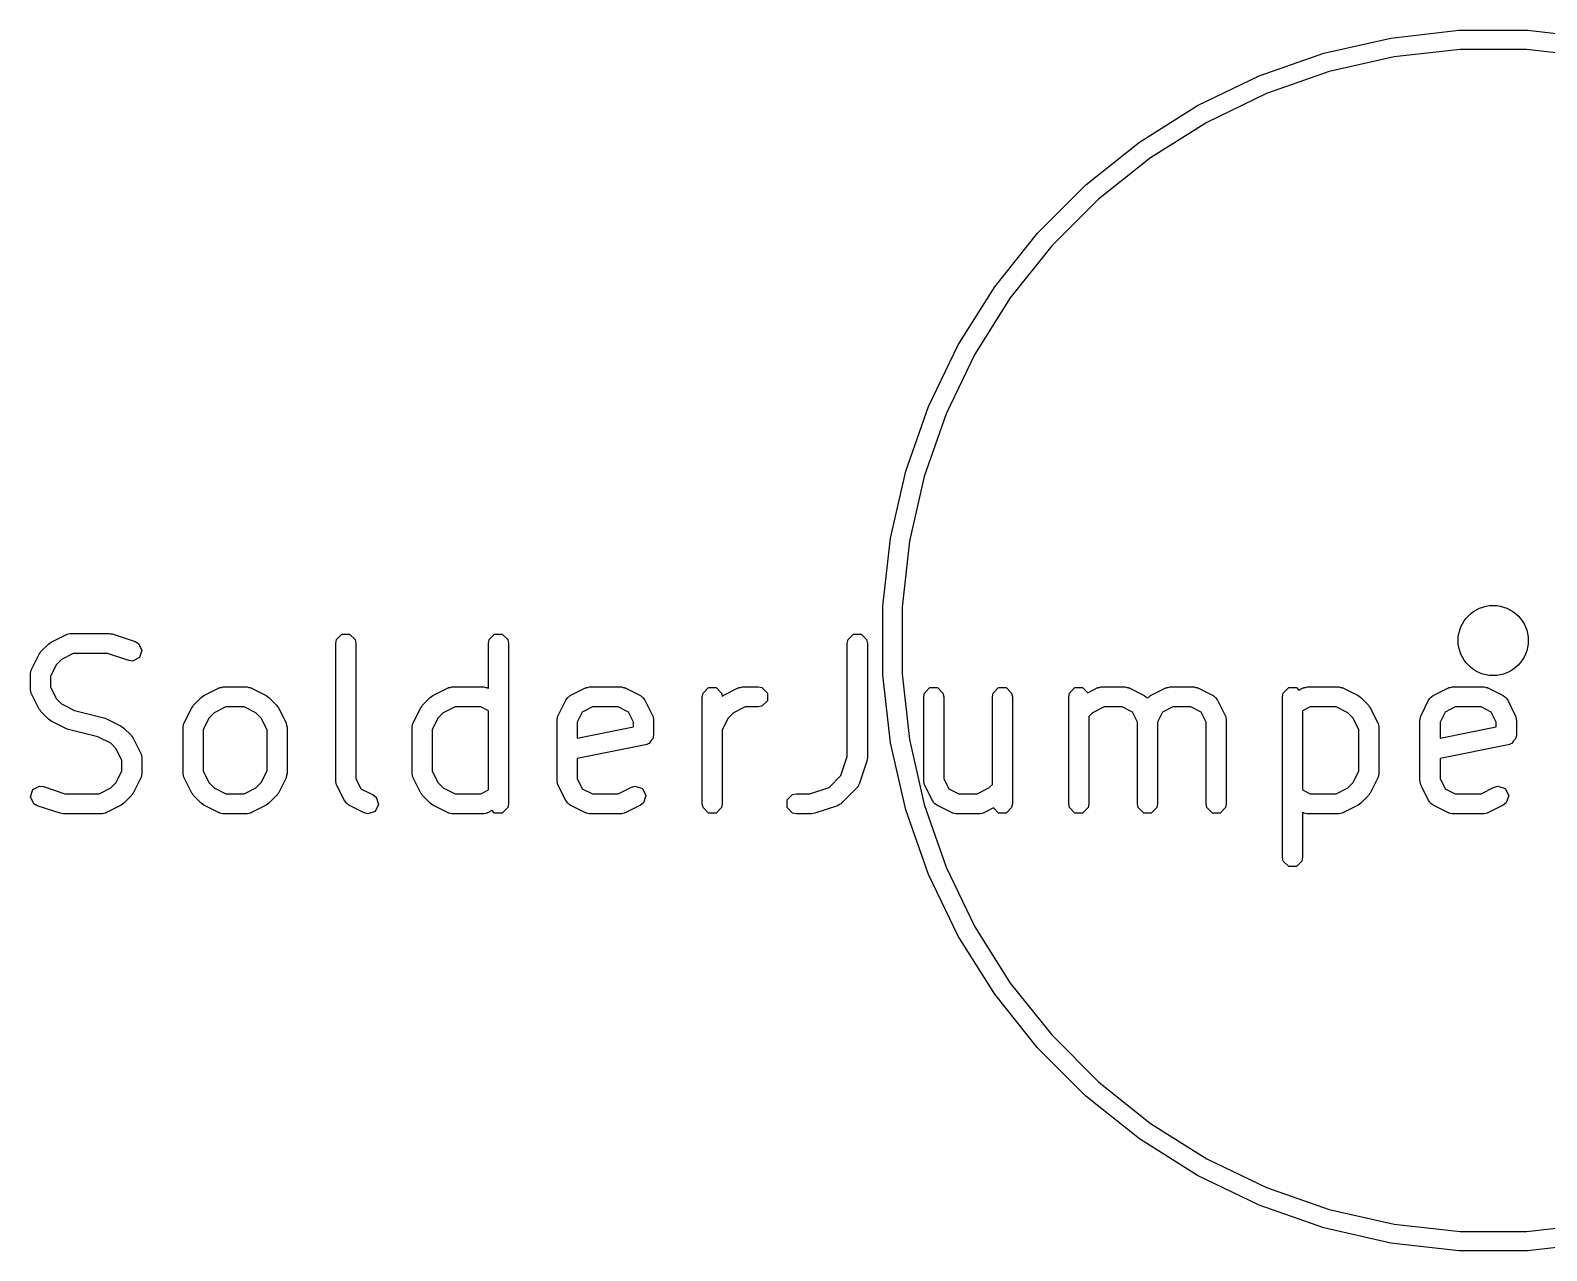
# Model space of a CAD drawing. Header units: inches. Extents: x -1.73 to 1.98, y -0.03 to 4.65.
# Drawn here: x 1.3475 to 1.6453, y 3.3506 to 3.5904 of the extents above; entities that cross this region are included whole.
import ezdxf

# ---------------------------------------------------------------- set-up
doc = ezdxf.new("R2010")
doc.units = ezdxf.units.IN
doc.header["$MEASUREMENT"] = 0
doc.layers.add('BLACK', color=250, linetype='CONTINUOUS')

msp = doc.modelspace()

# ---------------------------------------------------------------- linework, layer by layer
at = {"layer": 'BLACK', "linetype": 'CONTINUOUS'}
for p, q in [((1.61473, 3.58884), (1.62811, 3.59035)), ((1.62811, 3.59035), (1.64157, 3.59035)), ((1.64157, 3.59035), (1.65495, 3.58884)), ((1.6016, 3.58585), (1.61473, 3.58884)), ((1.62832, 3.5866), (1.61536, 3.58514)), ((1.64136, 3.5866), (1.62832, 3.5866)), ((1.65433, 3.58514), (1.64136, 3.5866)), ((1.58889, 3.5814), (1.6016, 3.58585)), ((1.61536, 3.58514), (1.60264, 3.58224)), ((1.57676, 3.57556), (1.58889, 3.5814)), ((1.60264, 3.58224), (1.59033, 3.57793)), ((1.59033, 3.57793), (1.57858, 3.57227)), ((1.56536, 3.5684), (1.57676, 3.57556)), ((1.57858, 3.57227), (1.56753, 3.56533)), ((1.55484, 3.56), (1.56536, 3.5684)), ((1.56753, 3.56533), (1.55734, 3.5572)), ((1.54531, 3.55048), (1.55484, 3.56)), ((1.55734, 3.5572), (1.54811, 3.54798)), ((1.53692, 3.53995), (1.54531, 3.55048)), ((1.54811, 3.54798), (1.53998, 3.53778)), ((1.52976, 3.52855), (1.53692, 3.53995)), ((1.53998, 3.53778), (1.53304, 3.52674)), ((1.52391, 3.51642), (1.52976, 3.52855)), ((1.53304, 3.52674), (1.52738, 3.51498)), ((1.51947, 3.50371), (1.52391, 3.51642)), ((1.52738, 3.51498), (1.52307, 3.50267)), ((1.51647, 3.49058), (1.51947, 3.50371)), ((1.52307, 3.50267), (1.52017, 3.48996)), ((1.51496, 3.4772), (1.51647, 3.49058)), ((1.52017, 3.48996), (1.51871, 3.47699)), ((1.51496, 3.47699), (1.51496, 3.4772)), ((1.51496, 3.46374), (1.51496, 3.47699)), ((1.51871, 3.47699), (1.51871, 3.46395)), ((1.35133, 3.46995), (1.35158, 3.47015)), ((1.35158, 3.47015), (1.35458, 3.47165)), ((1.35458, 3.47165), (1.35467, 3.47167)), ((1.35467, 3.47167), (1.3547, 3.4717)), ((1.3547, 3.4717), (1.35501, 3.47177)), ((1.35501, 3.47177), (1.35532, 3.47185)), ((1.35532, 3.47185), (1.35536, 3.47184)), ((1.35536, 3.47184), (1.35546, 3.47185)), ((1.35546, 3.47185), (1.36295, 3.47185)), ((1.36295, 3.47185), (1.36326, 3.47179)), ((1.36326, 3.47179), (1.36358, 3.47175)), ((1.36358, 3.47175), (1.36808, 3.47025)), ((1.36808, 3.47025), (1.36874, 3.46987)), ((1.40748, 3.46989), (1.40763, 3.47064)), ((1.40763, 3.47064), (1.4087, 3.4717)), ((1.4087, 3.4717), (1.4102, 3.4717)), ((1.4102, 3.4717), (1.41127, 3.47064)), ((1.41127, 3.47064), (1.41142, 3.46989)), ((1.43748, 3.46989), (1.43763, 3.47064)), ((1.43763, 3.47064), (1.43869, 3.4717)), ((1.43869, 3.4717), (1.4402, 3.4717)), ((1.4402, 3.4717), (1.44126, 3.47064)), ((1.44126, 3.47064), (1.44141, 3.46989)), ((1.50797, 3.46989), (1.50812, 3.47064)), ((1.50812, 3.47064), (1.50918, 3.4717)), ((1.50918, 3.4717), (1.51069, 3.4717)), ((1.51069, 3.4717), (1.51175, 3.47064)), ((1.51175, 3.47064), (1.5119, 3.46989)), ((1.3477, 3.46477), (1.3492, 3.46777)), ((1.3492, 3.46777), (1.34939, 3.46802)), ((1.34939, 3.46802), (1.34956, 3.46828)), ((1.34956, 3.46828), (1.35106, 3.46978)), ((1.35106, 3.46978), (1.35133, 3.46995)), ((1.35592, 3.46792), (1.35362, 3.46677)), ((1.36264, 3.46792), (1.35592, 3.46792)), ((1.36683, 3.46652), (1.36264, 3.46792)), ((1.36894, 3.4671), (1.36759, 3.46642)), ((1.36874, 3.46987), (1.36942, 3.46853)), ((1.36942, 3.46853), (1.36894, 3.4671)), ((1.40748, 3.44289), (1.40748, 3.46989)), ((1.41142, 3.46989), (1.41142, 3.44335)), ((1.43748, 3.46107), (1.43748, 3.46989)), ((1.44141, 3.46989), (1.44141, 3.43839)), ((1.50797, 3.44771), (1.50797, 3.46989)), ((1.5119, 3.46989), (1.5119, 3.44739)), ((1.34749, 3.46403), (1.34758, 3.46433)), ((1.34758, 3.46433), (1.34764, 3.46464)), ((1.34764, 3.46464), (1.34767, 3.46467)), ((1.34767, 3.46467), (1.3477, 3.46477)), ((1.35257, 3.46572), (1.35142, 3.46342)), ((1.35362, 3.46677), (1.35257, 3.46572)), ((1.36759, 3.46642), (1.36683, 3.46652)), ((1.34751, 3.46398), (1.34749, 3.46403)), ((1.34749, 3.46389), (1.34751, 3.46398)), ((1.34749, 3.46089), (1.34749, 3.46389)), ((1.35142, 3.46342), (1.35142, 3.46135)), ((1.35142, 3.46135), (1.35257, 3.45905)), ((1.38157, 3.45965), (1.38457, 3.46115)), ((1.38457, 3.46115), (1.38467, 3.46117)), ((1.38467, 3.46117), (1.3847, 3.46121)), ((1.3847, 3.46121), (1.38501, 3.46127)), ((1.38501, 3.46127), (1.38531, 3.46135)), ((1.38531, 3.46135), (1.38535, 3.46134)), ((1.38535, 3.46134), (1.38545, 3.46136)), ((1.38545, 3.46136), (1.38995, 3.46136)), ((1.38995, 3.46136), (1.39005, 3.46134)), ((1.39005, 3.46134), (1.39009, 3.46135)), ((1.39009, 3.46135), (1.39039, 3.46127)), ((1.39039, 3.46127), (1.3907, 3.46121)), ((1.3907, 3.46121), (1.39074, 3.46117)), ((1.39074, 3.46117), (1.39083, 3.46115)), ((1.39083, 3.46115), (1.39383, 3.45965)), ((1.42657, 3.45965), (1.42957, 3.46115)), ((1.42957, 3.46115), (1.42966, 3.46117)), ((1.42966, 3.46117), (1.42969, 3.46121)), ((1.42969, 3.46121), (1.43, 3.46127)), ((1.43, 3.46127), (1.43031, 3.46135)), ((1.43031, 3.46135), (1.43035, 3.46134)), ((1.43035, 3.46134), (1.43045, 3.46136)), ((1.43045, 3.46136), (1.43645, 3.46136)), ((1.43645, 3.46136), (1.43654, 3.46134)), ((1.43654, 3.46134), (1.43658, 3.46135)), ((1.43658, 3.46135), (1.43689, 3.46127)), ((1.43689, 3.46127), (1.4372, 3.46121)), ((1.4372, 3.46121), (1.43723, 3.46117)), ((1.43723, 3.46117), (1.43733, 3.46115)), ((1.43733, 3.46115), (1.43748, 3.46107)), ((1.45356, 3.45965), (1.45656, 3.46115)), ((1.45656, 3.46115), (1.45666, 3.46117)), ((1.45666, 3.46117), (1.45669, 3.46121)), ((1.45669, 3.46121), (1.457, 3.46127)), ((1.457, 3.46127), (1.4573, 3.46135)), ((1.4573, 3.46135), (1.45735, 3.46134)), ((1.45735, 3.46134), (1.45744, 3.46136)), ((1.45744, 3.46136), (1.46344, 3.46136)), ((1.46344, 3.46136), (1.46354, 3.46134)), ((1.46354, 3.46134), (1.46358, 3.46135)), ((1.46358, 3.46135), (1.46389, 3.46127)), ((1.46389, 3.46127), (1.4642, 3.46121)), ((1.4642, 3.46121), (1.46423, 3.46117)), ((1.46423, 3.46117), (1.46432, 3.46115)), ((1.46432, 3.46115), (1.46732, 3.45965)), ((1.47962, 3.46014), (1.48069, 3.46121)), ((1.48069, 3.46121), (1.48219, 3.46121)), ((1.48219, 3.46121), (1.48326, 3.46014)), ((1.48356, 3.45965), (1.48656, 3.46115)), ((1.48656, 3.46115), (1.48665, 3.46117)), ((1.48665, 3.46117), (1.48669, 3.46121)), ((1.48669, 3.46121), (1.487, 3.46127)), ((1.487, 3.46127), (1.4873, 3.46135)), ((1.4873, 3.46135), (1.48734, 3.46134)), ((1.48734, 3.46134), (1.48744, 3.46136)), ((1.48744, 3.46136), (1.49044, 3.46136)), ((1.49044, 3.46136), (1.49119, 3.46121)), ((1.49119, 3.46121), (1.49226, 3.46014)), ((1.51647, 3.45036), (1.51496, 3.46374)), ((1.51871, 3.46395), (1.52017, 3.45099)), ((1.52312, 3.46014), (1.52418, 3.46121)), ((1.52418, 3.46121), (1.52569, 3.46121)), ((1.52569, 3.46121), (1.52675, 3.46014)), ((1.53661, 3.46014), (1.53768, 3.46121)), ((1.53768, 3.46121), (1.53919, 3.46121)), ((1.53919, 3.46121), (1.54025, 3.46014)), ((1.55161, 3.46014), (1.55268, 3.46121)), ((1.55268, 3.46121), (1.55418, 3.46121)), ((1.55418, 3.46121), (1.55518, 3.46021)), ((1.55518, 3.46021), (1.55705, 3.46115)), ((1.55705, 3.46115), (1.55714, 3.46117)), ((1.55714, 3.46117), (1.55718, 3.46121)), ((1.55718, 3.46121), (1.55749, 3.46127)), ((1.55749, 3.46127), (1.55779, 3.46135)), ((1.55779, 3.46135), (1.55783, 3.46134)), ((1.55783, 3.46134), (1.55793, 3.46136)), ((1.55793, 3.46136), (1.56243, 3.46136)), ((1.56243, 3.46136), (1.56253, 3.46134)), ((1.56253, 3.46134), (1.56257, 3.46135)), ((1.56257, 3.46135), (1.56287, 3.46127)), ((1.56287, 3.46127), (1.56318, 3.46121)), ((1.56318, 3.46121), (1.56321, 3.46117)), ((1.56321, 3.46117), (1.56331, 3.46115)), ((1.56331, 3.46115), (1.56631, 3.45965)), ((1.56755, 3.45965), (1.57055, 3.46115)), ((1.57055, 3.46115), (1.57064, 3.46117)), ((1.57064, 3.46117), (1.57068, 3.46121)), ((1.57068, 3.46121), (1.57098, 3.46127)), ((1.57098, 3.46127), (1.57129, 3.46135)), ((1.57129, 3.46135), (1.57133, 3.46134)), ((1.57133, 3.46134), (1.57143, 3.46136)), ((1.57143, 3.46136), (1.57593, 3.46136)), ((1.57593, 3.46136), (1.57602, 3.46134)), ((1.57602, 3.46134), (1.57607, 3.46135)), ((1.57607, 3.46135), (1.57637, 3.46127)), ((1.57637, 3.46127), (1.57668, 3.46121)), ((1.57668, 3.46121), (1.57671, 3.46117)), ((1.57671, 3.46117), (1.57681, 3.46115)), ((1.57681, 3.46115), (1.57981, 3.45965)), ((1.59361, 3.46014), (1.59467, 3.46121)), ((1.59467, 3.46121), (1.59618, 3.46121)), ((1.59618, 3.46121), (1.59667, 3.46071)), ((1.59667, 3.46071), (1.59754, 3.46115)), ((1.59754, 3.46115), (1.59764, 3.46117)), ((1.59764, 3.46117), (1.59767, 3.46121)), ((1.59767, 3.46121), (1.59798, 3.46127)), ((1.59798, 3.46127), (1.59829, 3.46135)), ((1.59829, 3.46135), (1.59833, 3.46134)), ((1.59833, 3.46134), (1.59843, 3.46136)), ((1.59843, 3.46136), (1.60442, 3.46136)), ((1.60442, 3.46136), (1.60452, 3.46134)), ((1.60452, 3.46134), (1.60456, 3.46135)), ((1.60456, 3.46135), (1.60487, 3.46127)), ((1.60487, 3.46127), (1.60518, 3.46121)), ((1.60518, 3.46121), (1.60521, 3.46117)), ((1.60521, 3.46117), (1.6053, 3.46115)), ((1.6053, 3.46115), (1.6083, 3.45965)), ((1.62304, 3.45965), (1.62604, 3.46115)), ((1.62604, 3.46115), (1.62614, 3.46117)), ((1.62614, 3.46117), (1.62617, 3.46121)), ((1.62617, 3.46121), (1.62648, 3.46127)), ((1.62648, 3.46127), (1.62678, 3.46135)), ((1.62678, 3.46135), (1.62682, 3.46134)), ((1.62682, 3.46134), (1.62692, 3.46136)), ((1.62692, 3.46136), (1.63292, 3.46136)), ((1.63292, 3.46136), (1.63302, 3.46134)), ((1.63302, 3.46134), (1.63306, 3.46135)), ((1.63306, 3.46135), (1.63336, 3.46127)), ((1.63336, 3.46127), (1.63367, 3.46121)), ((1.63367, 3.46121), (1.63371, 3.46117)), ((1.63371, 3.46117), (1.6338, 3.46115)), ((1.6338, 3.46115), (1.6368, 3.45965)), ((1.34751, 3.46079), (1.34749, 3.46089)), ((1.34749, 3.46075), (1.34751, 3.46079)), ((1.34758, 3.46044), (1.34749, 3.46075)), ((1.34764, 3.46013), (1.34758, 3.46044)), ((1.34767, 3.4601), (1.34764, 3.46013)), ((1.3477, 3.46001), (1.34767, 3.4601)), ((1.3492, 3.45701), (1.3477, 3.46001)), ((1.35257, 3.45905), (1.35362, 3.45801)), ((1.37956, 3.45778), (1.38106, 3.45928)), ((1.38106, 3.45928), (1.38132, 3.45945)), ((1.38132, 3.45945), (1.38157, 3.45965)), ((1.39383, 3.45965), (1.39408, 3.45945)), ((1.39408, 3.45945), (1.39434, 3.45928)), ((1.39434, 3.45928), (1.39584, 3.45778)), ((1.42455, 3.45778), (1.42605, 3.45928)), ((1.42605, 3.45928), (1.42632, 3.45945)), ((1.42632, 3.45945), (1.42657, 3.45965)), ((1.45118, 3.45577), (1.45268, 3.45877)), ((1.45268, 3.45877), (1.45292, 3.45908)), ((1.45292, 3.45908), (1.45296, 3.45918)), ((1.45296, 3.45918), (1.45307, 3.45926)), ((1.45307, 3.45926), (1.45315, 3.45937)), ((1.45315, 3.45937), (1.45325, 3.45941)), ((1.45325, 3.45941), (1.45356, 3.45965)), ((1.46732, 3.45965), (1.46763, 3.45941)), ((1.46763, 3.45941), (1.46773, 3.45937)), ((1.46773, 3.45937), (1.46782, 3.45926)), ((1.46782, 3.45926), (1.46793, 3.45918)), ((1.46793, 3.45918), (1.46796, 3.45908)), ((1.46796, 3.45908), (1.4682, 3.45877)), ((1.4682, 3.45877), (1.4697, 3.45577)), ((1.47947, 3.45939), (1.47962, 3.46014)), ((1.47947, 3.43839), (1.47947, 3.45939)), ((1.48326, 3.46014), (1.48338, 3.45951)), ((1.48338, 3.45951), (1.48356, 3.45965)), ((1.49226, 3.45863), (1.49119, 3.45757)), ((1.49226, 3.46014), (1.49226, 3.45863)), ((1.52297, 3.45939), (1.52312, 3.46014)), ((1.52297, 3.44289), (1.52297, 3.45939)), ((1.52675, 3.46014), (1.5269, 3.45939)), ((1.5269, 3.45939), (1.5269, 3.44335)), ((1.53646, 3.45939), (1.53661, 3.46014)), ((1.53646, 3.4422), (1.53646, 3.45939)), ((1.54025, 3.46014), (1.5404, 3.45939)), ((1.5404, 3.45939), (1.5404, 3.43839)), ((1.55146, 3.45939), (1.55161, 3.46014)), ((1.55146, 3.43839), (1.55146, 3.45939)), ((1.56631, 3.45965), (1.56662, 3.45941)), ((1.56662, 3.45941), (1.56672, 3.45937)), ((1.56672, 3.45937), (1.56681, 3.45926)), ((1.56681, 3.45926), (1.56692, 3.45918)), ((1.56692, 3.45918), (1.56693, 3.45914)), ((1.56693, 3.45914), (1.56694, 3.45918)), ((1.56694, 3.45918), (1.56705, 3.45926)), ((1.56705, 3.45926), (1.56714, 3.45937)), ((1.56714, 3.45937), (1.56724, 3.45941)), ((1.56724, 3.45941), (1.56755, 3.45965)), ((1.57981, 3.45965), (1.58012, 3.45941)), ((1.58012, 3.45941), (1.58022, 3.45937)), ((1.58022, 3.45937), (1.5803, 3.45926)), ((1.5803, 3.45926), (1.58041, 3.45918)), ((1.58041, 3.45918), (1.58045, 3.45908)), ((1.58045, 3.45908), (1.58069, 3.45877)), ((1.58069, 3.45877), (1.58219, 3.45577)), ((1.59346, 3.45939), (1.59361, 3.46014)), ((1.59346, 3.42789), (1.59346, 3.45939)), ((1.6083, 3.45965), (1.60855, 3.45945)), ((1.60855, 3.45945), (1.60882, 3.45928)), ((1.60882, 3.45928), (1.61032, 3.45778)), ((1.62066, 3.45577), (1.62216, 3.45877)), ((1.62216, 3.45877), (1.6224, 3.45908)), ((1.6224, 3.45908), (1.62243, 3.45918)), ((1.62243, 3.45918), (1.62255, 3.45926)), ((1.62255, 3.45926), (1.62263, 3.45937)), ((1.62263, 3.45937), (1.62273, 3.45941)), ((1.62273, 3.45941), (1.62304, 3.45965)), ((1.6368, 3.45965), (1.63711, 3.45941)), ((1.63711, 3.45941), (1.63721, 3.45937)), ((1.63721, 3.45937), (1.6373, 3.45926)), ((1.6373, 3.45926), (1.63741, 3.45918)), ((1.63741, 3.45918), (1.63744, 3.45908)), ((1.63744, 3.45908), (1.63768, 3.45877)), ((1.63768, 3.45877), (1.63918, 3.45577)), ((1.34939, 3.45676), (1.3492, 3.45701)), ((1.34956, 3.4565), (1.34939, 3.45676)), ((1.35106, 3.455), (1.34956, 3.4565)), ((1.35362, 3.45801), (1.35614, 3.45675)), ((1.35614, 3.45675), (1.36193, 3.4553)), ((1.36193, 3.4553), (1.36213, 3.45521)), ((1.36213, 3.45521), (1.36234, 3.45515)), ((1.36234, 3.45515), (1.36533, 3.45365)), ((1.37769, 3.45427), (1.37919, 3.45727)), ((1.37919, 3.45727), (1.37939, 3.45752)), ((1.37939, 3.45752), (1.37956, 3.45778)), ((1.38257, 3.45522), (1.38142, 3.45292)), ((1.38362, 3.45627), (1.38257, 3.45522)), ((1.38592, 3.45742), (1.38362, 3.45627)), ((1.38949, 3.45742), (1.38592, 3.45742)), ((1.39178, 3.45627), (1.38949, 3.45742)), ((1.39283, 3.45522), (1.39178, 3.45627)), ((1.39398, 3.45292), (1.39283, 3.45522)), ((1.39584, 3.45778), (1.39602, 3.45752)), ((1.39602, 3.45752), (1.39621, 3.45727)), ((1.39621, 3.45727), (1.39771, 3.45427)), ((1.42269, 3.45427), (1.42419, 3.45727)), ((1.42419, 3.45727), (1.42438, 3.45752)), ((1.42438, 3.45752), (1.42455, 3.45778)), ((1.42756, 3.45522), (1.42642, 3.45292)), ((1.42861, 3.45627), (1.42756, 3.45522)), ((1.43091, 3.45742), (1.42861, 3.45627)), ((1.43598, 3.45742), (1.43091, 3.45742)), ((1.43748, 3.45667), (1.43598, 3.45742)), ((1.43748, 3.44111), (1.43748, 3.45667)), ((1.45098, 3.45503), (1.45106, 3.45533)), ((1.45106, 3.45533), (1.45112, 3.45564)), ((1.45112, 3.45564), (1.45116, 3.45567)), ((1.45116, 3.45567), (1.45118, 3.45577)), ((1.45591, 3.45642), (1.45491, 3.45442)), ((1.45791, 3.45742), (1.45591, 3.45642)), ((1.46298, 3.45742), (1.45791, 3.45742)), ((1.46497, 3.45642), (1.46298, 3.45742)), ((1.46597, 3.45442), (1.46497, 3.45642)), ((1.4697, 3.45577), (1.46973, 3.45567)), ((1.46973, 3.45567), (1.46976, 3.45564)), ((1.46976, 3.45564), (1.46982, 3.45533)), ((1.46982, 3.45533), (1.46991, 3.45503)), ((1.48456, 3.45522), (1.48341, 3.45292)), ((1.48561, 3.45627), (1.48456, 3.45522)), ((1.4879, 3.45742), (1.48561, 3.45627)), ((1.49044, 3.45742), (1.4879, 3.45742)), ((1.49119, 3.45757), (1.49044, 3.45742)), ((1.5561, 3.45627), (1.5554, 3.45557)), ((1.5554, 3.45557), (1.5554, 3.43839)), ((1.55839, 3.45742), (1.5561, 3.45627)), ((1.56197, 3.45742), (1.55839, 3.45742)), ((1.56396, 3.45642), (1.56197, 3.45742)), ((1.56496, 3.45442), (1.56396, 3.45642)), ((1.5699, 3.45642), (1.5689, 3.45442)), ((1.57189, 3.45742), (1.5699, 3.45642)), ((1.57546, 3.45742), (1.57189, 3.45742)), ((1.57746, 3.45642), (1.57546, 3.45742)), ((1.57846, 3.45442), (1.57746, 3.45642)), ((1.58219, 3.45577), (1.58221, 3.45567)), ((1.58221, 3.45567), (1.58225, 3.45564)), ((1.58225, 3.45564), (1.58231, 3.45533)), ((1.58231, 3.45533), (1.58239, 3.45503)), ((1.59889, 3.45742), (1.59739, 3.45667)), ((1.59739, 3.45667), (1.59739, 3.44111)), ((1.60396, 3.45742), (1.59889, 3.45742)), ((1.60626, 3.45627), (1.60396, 3.45742)), ((1.60731, 3.45522), (1.60626, 3.45627)), ((1.60846, 3.45292), (1.60731, 3.45522)), ((1.61032, 3.45778), (1.61049, 3.45752)), ((1.61049, 3.45752), (1.61068, 3.45727)), ((1.61068, 3.45727), (1.61218, 3.45427)), ((1.62046, 3.45503), (1.62054, 3.45533)), ((1.62054, 3.45533), (1.6206, 3.45564)), ((1.6206, 3.45564), (1.62064, 3.45567)), ((1.62064, 3.45567), (1.62066, 3.45577)), ((1.62539, 3.45642), (1.62439, 3.45442)), ((1.62739, 3.45742), (1.62539, 3.45642)), ((1.63246, 3.45742), (1.62739, 3.45742)), ((1.63445, 3.45642), (1.63246, 3.45742)), ((1.63545, 3.45442), (1.63445, 3.45642)), ((1.63918, 3.45577), (1.63921, 3.45567)), ((1.63921, 3.45567), (1.63924, 3.45564)), ((1.63924, 3.45564), (1.6393, 3.45533)), ((1.6393, 3.45533), (1.63938, 3.45503)), ((1.35133, 3.45482), (1.35106, 3.455)), ((1.35158, 3.45463), (1.35133, 3.45482)), ((1.35458, 3.45313), (1.35158, 3.45463)), ((1.35478, 3.45307), (1.35458, 3.45313)), ((1.35498, 3.45298), (1.35478, 3.45307)), ((1.36077, 3.45153), (1.35498, 3.45298)), ((1.36533, 3.45365), (1.36558, 3.45346)), ((1.36558, 3.45346), (1.36585, 3.45328)), ((1.36585, 3.45328), (1.36735, 3.45178)), ((1.37748, 3.45339), (1.3775, 3.45348)), ((1.37748, 3.44439), (1.37748, 3.45339)), ((1.37749, 3.45353), (1.37757, 3.45383)), ((1.3775, 3.45348), (1.37749, 3.45353)), ((1.37757, 3.45383), (1.37763, 3.45414)), ((1.37763, 3.45414), (1.37767, 3.45417)), ((1.37767, 3.45417), (1.37769, 3.45427)), ((1.38142, 3.45292), (1.38142, 3.44485)), ((1.39398, 3.44485), (1.39398, 3.45292)), ((1.39771, 3.45427), (1.39774, 3.45417)), ((1.39774, 3.45417), (1.39777, 3.45414)), ((1.39777, 3.45414), (1.39783, 3.45383)), ((1.39783, 3.45383), (1.39791, 3.45353)), ((1.39791, 3.45353), (1.3979, 3.45348)), ((1.3979, 3.45348), (1.39792, 3.45339)), ((1.39792, 3.45339), (1.39792, 3.44439)), ((1.42248, 3.45353), (1.42257, 3.45383)), ((1.4225, 3.45348), (1.42248, 3.45353)), ((1.42248, 3.45339), (1.4225, 3.45348)), ((1.42248, 3.44439), (1.42248, 3.45339)), ((1.42257, 3.45383), (1.42263, 3.45414)), ((1.42263, 3.45414), (1.42266, 3.45417)), ((1.42266, 3.45417), (1.42269, 3.45427)), ((1.42642, 3.45292), (1.42642, 3.44485)), ((1.45097, 3.45489), (1.45099, 3.45498)), ((1.45097, 3.44289), (1.45097, 3.45489)), ((1.45099, 3.45498), (1.45098, 3.45503)), ((1.45491, 3.45442), (1.45491, 3.45129)), ((1.45491, 3.45129), (1.46597, 3.4535)), ((1.46597, 3.4535), (1.46597, 3.45442)), ((1.46991, 3.45503), (1.46989, 3.45498)), ((1.46989, 3.45498), (1.46991, 3.45489)), ((1.46991, 3.45489), (1.46991, 3.45189)), ((1.48341, 3.45292), (1.48341, 3.43839)), ((1.56496, 3.43839), (1.56496, 3.45442)), ((1.5689, 3.45442), (1.5689, 3.43839)), ((1.57846, 3.43839), (1.57846, 3.45442)), ((1.58239, 3.45503), (1.58238, 3.45498)), ((1.58238, 3.45498), (1.5824, 3.45489)), ((1.5824, 3.45489), (1.5824, 3.43839)), ((1.60846, 3.44485), (1.60846, 3.45292)), ((1.61218, 3.45427), (1.61221, 3.45417)), ((1.61221, 3.45417), (1.61224, 3.45414)), ((1.61224, 3.45414), (1.6123, 3.45383)), ((1.6123, 3.45383), (1.61239, 3.45353)), ((1.61239, 3.45353), (1.61237, 3.45348)), ((1.61237, 3.45348), (1.61239, 3.45339)), ((1.61239, 3.45339), (1.61239, 3.44439)), ((1.62045, 3.45489), (1.62047, 3.45498)), ((1.62045, 3.44289), (1.62045, 3.45489)), ((1.62047, 3.45498), (1.62046, 3.45503)), ((1.62439, 3.45442), (1.62439, 3.45129)), ((1.62439, 3.45129), (1.63545, 3.4535)), ((1.63545, 3.4535), (1.63545, 3.45442)), ((1.63938, 3.45503), (1.63937, 3.45498)), ((1.63937, 3.45498), (1.63939, 3.45489)), ((1.63939, 3.45489), (1.63939, 3.45189)), ((1.36329, 3.45027), (1.36077, 3.45153)), ((1.36434, 3.44922), (1.36329, 3.45027)), ((1.36549, 3.44692), (1.36434, 3.44922)), ((1.36735, 3.45178), (1.36752, 3.45152)), ((1.36752, 3.45152), (1.36771, 3.45127)), ((1.36771, 3.45127), (1.36921, 3.44827)), ((1.46833, 3.44996), (1.45491, 3.44727)), ((1.4686, 3.45007), (1.46833, 3.44996)), ((1.46869, 3.45007), (1.4686, 3.45007)), ((1.46876, 3.45014), (1.46869, 3.45007)), ((1.46904, 3.45025), (1.46876, 3.45014)), ((1.46935, 3.45073), (1.46904, 3.45025)), ((1.46976, 3.45113), (1.46935, 3.45073)), ((1.46982, 3.45142), (1.46976, 3.45113)), ((1.46987, 3.45151), (1.46982, 3.45142)), ((1.46991, 3.45189), (1.46985, 3.4516)), ((1.46985, 3.4516), (1.46987, 3.45151)), ((1.51947, 3.43723), (1.51647, 3.45036)), ((1.52017, 3.45099), (1.52307, 3.43827)), ((1.63781, 3.44996), (1.62439, 3.44727)), ((1.63808, 3.45007), (1.63781, 3.44996)), ((1.63817, 3.45007), (1.63808, 3.45007)), ((1.63824, 3.45014), (1.63817, 3.45007)), ((1.63852, 3.45025), (1.63824, 3.45014)), ((1.63883, 3.45073), (1.63852, 3.45025)), ((1.63924, 3.45113), (1.63883, 3.45073)), ((1.6393, 3.45142), (1.63924, 3.45113)), ((1.63935, 3.45151), (1.6393, 3.45142)), ((1.63939, 3.45189), (1.63933, 3.4516)), ((1.63933, 3.4516), (1.63935, 3.45151)), ((1.36549, 3.44485), (1.36549, 3.44692)), ((1.36921, 3.44827), (1.36924, 3.44817)), ((1.36924, 3.44817), (1.36927, 3.44814)), ((1.36927, 3.44814), (1.36933, 3.44783)), ((1.36933, 3.44783), (1.36942, 3.44753)), ((1.36942, 3.44753), (1.3694, 3.44749)), ((1.3694, 3.44749), (1.36942, 3.44739)), ((1.36942, 3.44739), (1.36942, 3.44439)), ((1.45491, 3.44727), (1.45491, 3.44335)), ((1.50672, 3.44395), (1.50797, 3.44771)), ((1.5118, 3.44677), (1.5103, 3.44227)), ((1.51184, 3.44708), (1.5118, 3.44677)), ((1.5119, 3.44739), (1.51184, 3.44708)), ((1.62439, 3.44727), (1.62439, 3.44335)), ((1.36434, 3.44256), (1.36549, 3.44485)), ((1.36921, 3.44351), (1.36771, 3.44051)), ((1.36924, 3.4436), (1.36921, 3.44351)), ((1.36927, 3.44364), (1.36924, 3.4436)), ((1.36933, 3.44395), (1.36927, 3.44364)), ((1.36942, 3.44425), (1.36933, 3.44395)), ((1.36942, 3.44439), (1.3694, 3.44429)), ((1.3694, 3.44429), (1.36942, 3.44425)), ((1.3775, 3.44429), (1.37748, 3.44439)), ((1.37749, 3.44425), (1.3775, 3.44429)), ((1.37757, 3.44395), (1.37749, 3.44425)), ((1.37763, 3.44364), (1.37757, 3.44395)), ((1.37767, 3.4436), (1.37763, 3.44364)), ((1.37769, 3.44351), (1.37767, 3.4436)), ((1.37919, 3.44051), (1.37769, 3.44351)), ((1.38142, 3.44485), (1.38257, 3.44256)), ((1.39283, 3.44256), (1.39398, 3.44485)), ((1.39771, 3.44351), (1.39621, 3.44051)), ((1.39774, 3.4436), (1.39771, 3.44351)), ((1.39777, 3.44364), (1.39774, 3.4436)), ((1.39783, 3.44395), (1.39777, 3.44364)), ((1.39791, 3.44425), (1.39783, 3.44395)), ((1.39792, 3.44439), (1.3979, 3.44429)), ((1.3979, 3.44429), (1.39791, 3.44425)), ((1.41142, 3.44335), (1.41242, 3.44136)), ((1.4225, 3.44429), (1.42248, 3.44439)), ((1.42248, 3.44425), (1.4225, 3.44429)), ((1.42257, 3.44395), (1.42248, 3.44425)), ((1.42263, 3.44364), (1.42257, 3.44395)), ((1.42266, 3.4436), (1.42263, 3.44364)), ((1.42269, 3.44351), (1.42266, 3.4436)), ((1.42419, 3.44051), (1.42269, 3.44351)), ((1.42642, 3.44485), (1.42756, 3.44256)), ((1.45491, 3.44335), (1.45591, 3.44136)), ((1.50437, 3.44161), (1.50672, 3.44395)), ((1.5269, 3.44335), (1.5279, 3.44136)), ((1.60731, 3.44256), (1.60846, 3.44485)), ((1.61218, 3.44351), (1.61068, 3.44051)), ((1.61221, 3.4436), (1.61218, 3.44351)), ((1.61224, 3.44364), (1.61221, 3.4436)), ((1.6123, 3.44395), (1.61224, 3.44364)), ((1.61239, 3.44425), (1.6123, 3.44395)), ((1.61239, 3.44439), (1.61237, 3.44429)), ((1.61237, 3.44429), (1.61239, 3.44425)), ((1.62439, 3.44335), (1.62539, 3.44136)), ((1.34749, 3.43975), (1.34797, 3.44118)), ((1.34797, 3.44118), (1.34932, 3.44185)), ((1.34932, 3.44185), (1.35008, 3.44176)), ((1.35008, 3.44176), (1.35428, 3.44036)), ((1.35428, 3.44036), (1.36099, 3.44036)), ((1.36099, 3.44036), (1.36329, 3.44151)), ((1.36329, 3.44151), (1.36434, 3.44256)), ((1.36752, 3.44026), (1.36735, 3.44)), ((1.36771, 3.44051), (1.36752, 3.44026)), ((1.37938, 3.44026), (1.37919, 3.44051)), ((1.37956, 3.44), (1.37938, 3.44026)), ((1.38257, 3.44256), (1.38362, 3.44151)), ((1.38362, 3.44151), (1.38592, 3.44036)), ((1.38592, 3.44036), (1.38949, 3.44036)), ((1.38949, 3.44036), (1.39178, 3.44151)), ((1.39178, 3.44151), (1.39283, 3.44256)), ((1.39602, 3.44026), (1.39584, 3.44)), ((1.39621, 3.44051), (1.39602, 3.44026)), ((1.4075, 3.44279), (1.40748, 3.44289)), ((1.40749, 3.44275), (1.4075, 3.44279)), ((1.40757, 3.44245), (1.40749, 3.44275)), ((1.40763, 3.44214), (1.40757, 3.44245)), ((1.40766, 3.4421), (1.40763, 3.44214)), ((1.40769, 3.44201), (1.40766, 3.4421)), ((1.40919, 3.43901), (1.40769, 3.44201)), ((1.41242, 3.44136), (1.41483, 3.44015)), ((1.42438, 3.44026), (1.42419, 3.44051)), ((1.42455, 3.44), (1.42438, 3.44026)), ((1.42756, 3.44256), (1.42861, 3.44151)), ((1.42861, 3.44151), (1.43091, 3.44036)), ((1.43091, 3.44036), (1.43598, 3.44036)), ((1.43598, 3.44036), (1.43748, 3.44111)), ((1.45099, 3.44279), (1.45097, 3.44289)), ((1.45098, 3.44275), (1.45099, 3.44279)), ((1.45106, 3.44245), (1.45098, 3.44275)), ((1.45112, 3.44214), (1.45106, 3.44245)), ((1.45116, 3.4421), (1.45112, 3.44214)), ((1.45118, 3.44201), (1.45116, 3.4421)), ((1.45268, 3.43901), (1.45118, 3.44201)), ((1.45591, 3.44136), (1.45791, 3.44036)), ((1.45791, 3.44036), (1.46298, 3.44036)), ((1.46298, 3.44036), (1.46556, 3.44165)), ((1.46556, 3.44165), (1.4663, 3.44185)), ((1.4663, 3.44185), (1.46773, 3.44138)), ((1.46773, 3.44138), (1.46841, 3.44003)), ((1.49612, 3.43914), (1.49718, 3.44021)), ((1.49718, 3.44021), (1.49794, 3.44036)), ((1.49794, 3.44036), (1.50062, 3.44036)), ((1.50062, 3.44036), (1.50437, 3.44161)), ((1.50983, 3.4415), (1.50683, 3.4385)), ((1.50988, 3.44158), (1.50983, 3.4415)), ((1.50992, 3.4416), (1.50988, 3.44158)), ((1.51008, 3.44187), (1.50992, 3.4416)), ((1.51026, 3.44214), (1.51008, 3.44187)), ((1.5103, 3.44227), (1.51026, 3.44218)), ((1.51026, 3.44218), (1.51026, 3.44214)), ((1.52299, 3.44279), (1.52297, 3.44289)), ((1.52297, 3.44275), (1.52299, 3.44279)), ((1.52305, 3.44245), (1.52297, 3.44275)), ((1.52312, 3.44214), (1.52305, 3.44245)), ((1.52315, 3.4421), (1.52312, 3.44214)), ((1.52317, 3.44201), (1.52315, 3.4421)), ((1.52467, 3.43901), (1.52317, 3.44201)), ((1.5279, 3.44136), (1.5299, 3.44036)), ((1.5299, 3.44036), (1.53347, 3.44036)), ((1.53347, 3.44036), (1.53577, 3.44151)), ((1.53577, 3.44151), (1.53646, 3.4422)), ((1.59739, 3.44111), (1.59889, 3.44036)), ((1.59889, 3.44036), (1.60396, 3.44036)), ((1.60396, 3.44036), (1.60626, 3.44151)), ((1.60626, 3.44151), (1.60731, 3.44256)), ((1.61049, 3.44026), (1.61032, 3.44)), ((1.61068, 3.44051), (1.61049, 3.44026)), ((1.62047, 3.44279), (1.62045, 3.44289)), ((1.62046, 3.44275), (1.62047, 3.44279)), ((1.62054, 3.44245), (1.62046, 3.44275)), ((1.6206, 3.44214), (1.62054, 3.44245)), ((1.62064, 3.4421), (1.6206, 3.44214)), ((1.62066, 3.44201), (1.62064, 3.4421)), ((1.62216, 3.43901), (1.62066, 3.44201)), ((1.62539, 3.44136), (1.62739, 3.44036)), ((1.62739, 3.44036), (1.63246, 3.44036)), ((1.63246, 3.44036), (1.63504, 3.44165)), ((1.63504, 3.44165), (1.63578, 3.44185)), ((1.63578, 3.44185), (1.63721, 3.44138)), ((1.63721, 3.44138), (1.63788, 3.44003)), ((1.34817, 3.4384), (1.34749, 3.43975)), ((1.34883, 3.43802), (1.34817, 3.4384)), ((1.35333, 3.43652), (1.34883, 3.43802)), ((1.36533, 3.43813), (1.36234, 3.43663)), ((1.36558, 3.43832), (1.36533, 3.43813)), ((1.36585, 3.4385), (1.36558, 3.43832)), ((1.36735, 3.44), (1.36585, 3.4385)), ((1.38106, 3.4385), (1.37956, 3.44)), ((1.38132, 3.43832), (1.38106, 3.4385)), ((1.38157, 3.43813), (1.38132, 3.43832)), ((1.38457, 3.43663), (1.38157, 3.43813)), ((1.39383, 3.43813), (1.39083, 3.43663)), ((1.39408, 3.43832), (1.39383, 3.43813)), ((1.39434, 3.4385), (1.39408, 3.43832)), ((1.39584, 3.44), (1.39434, 3.4385)), ((1.40943, 3.4387), (1.40919, 3.43901)), ((1.40946, 3.4386), (1.40943, 3.4387)), ((1.40957, 3.43851), (1.40946, 3.4386)), ((1.40966, 3.4384), (1.40957, 3.43851)), ((1.40976, 3.43837), (1.40966, 3.4384)), ((1.41007, 3.43813), (1.40976, 3.43837)), ((1.41307, 3.43663), (1.41007, 3.43813)), ((1.41483, 3.44015), (1.41544, 3.43968)), ((1.41591, 3.43825), (1.41524, 3.4369)), ((1.41544, 3.43968), (1.41591, 3.43825)), ((1.42605, 3.4385), (1.42455, 3.44)), ((1.42632, 3.43832), (1.42605, 3.4385)), ((1.42657, 3.43813), (1.42632, 3.43832)), ((1.42957, 3.43663), (1.42657, 3.43813)), ((1.44126, 3.43764), (1.4402, 3.43657)), ((1.44141, 3.43839), (1.44126, 3.43764)), ((1.45292, 3.4387), (1.45268, 3.43901)), ((1.45296, 3.4386), (1.45292, 3.4387)), ((1.45307, 3.43851), (1.45296, 3.4386)), ((1.45315, 3.4384), (1.45307, 3.43851)), ((1.45325, 3.43837), (1.45315, 3.4384)), ((1.45356, 3.43813), (1.45325, 3.43837)), ((1.45656, 3.43663), (1.45356, 3.43813)), ((1.46732, 3.43813), (1.46432, 3.43663)), ((1.46793, 3.4386), (1.46732, 3.43813)), ((1.46841, 3.44003), (1.46793, 3.4386)), ((1.47962, 3.43764), (1.47947, 3.43839)), ((1.48069, 3.43657), (1.47962, 3.43764)), ((1.48326, 3.43764), (1.48219, 3.43657)), ((1.48341, 3.43839), (1.48326, 3.43764)), ((1.49612, 3.43764), (1.49612, 3.43914)), ((1.49718, 3.43657), (1.49612, 3.43764)), ((1.50606, 3.43802), (1.50156, 3.43652)), ((1.50614, 3.43807), (1.50606, 3.43802)), ((1.50619, 3.43807), (1.50614, 3.43807)), ((1.50645, 3.43825), (1.50619, 3.43807)), ((1.50673, 3.4384), (1.50645, 3.43825)), ((1.50675, 3.43844), (1.50673, 3.4384)), ((1.50683, 3.4385), (1.50675, 3.43844)), ((1.52391, 3.42452), (1.51947, 3.43723)), ((1.52307, 3.43827), (1.52738, 3.42596)), ((1.52491, 3.4387), (1.52467, 3.43901)), ((1.52495, 3.4386), (1.52491, 3.4387)), ((1.52506, 3.43851), (1.52495, 3.4386)), ((1.52514, 3.4384), (1.52506, 3.43851)), ((1.52524, 3.43837), (1.52514, 3.4384)), ((1.52555, 3.43813), (1.52524, 3.43837)), ((1.52855, 3.43663), (1.52555, 3.43813)), ((1.53669, 3.43757), (1.53481, 3.43663)), ((1.53768, 3.43657), (1.53669, 3.43757)), ((1.54025, 3.43764), (1.53919, 3.43657)), ((1.5404, 3.43839), (1.54025, 3.43764)), ((1.55161, 3.43764), (1.55146, 3.43839)), ((1.55268, 3.43657), (1.55161, 3.43764)), ((1.55525, 3.43764), (1.55418, 3.43657)), ((1.5554, 3.43839), (1.55525, 3.43764)), ((1.56511, 3.43764), (1.56496, 3.43839)), ((1.56618, 3.43657), (1.56511, 3.43764)), ((1.56875, 3.43764), (1.56768, 3.43657)), ((1.5689, 3.43839), (1.56875, 3.43764)), ((1.57861, 3.43764), (1.57846, 3.43839)), ((1.57967, 3.43657), (1.57861, 3.43764)), ((1.58225, 3.43764), (1.58118, 3.43657)), ((1.5824, 3.43839), (1.58225, 3.43764)), ((1.6083, 3.43813), (1.6053, 3.43663)), ((1.60855, 3.43832), (1.6083, 3.43813)), ((1.60882, 3.4385), (1.60855, 3.43832)), ((1.61032, 3.44), (1.60882, 3.4385)), ((1.6224, 3.4387), (1.62216, 3.43901)), ((1.62243, 3.4386), (1.6224, 3.4387)), ((1.62255, 3.43851), (1.62243, 3.4386)), ((1.62263, 3.4384), (1.62255, 3.43851)), ((1.62273, 3.43837), (1.62263, 3.4384)), ((1.62304, 3.43813), (1.62273, 3.43837)), ((1.62604, 3.43663), (1.62304, 3.43813)), ((1.6368, 3.43813), (1.6338, 3.43663)), ((1.63741, 3.4386), (1.6368, 3.43813)), ((1.63788, 3.44003), (1.63741, 3.4386)), ((1.35365, 3.43648), (1.35333, 3.43652)), ((1.35396, 3.43642), (1.35365, 3.43648)), ((1.36145, 3.43642), (1.35396, 3.43642)), ((1.36155, 3.43644), (1.36145, 3.43642)), ((1.36159, 3.43643), (1.36155, 3.43644)), ((1.3619, 3.43651), (1.36159, 3.43643)), ((1.36221, 3.43657), (1.3619, 3.43651)), ((1.36224, 3.4366), (1.36221, 3.43657)), ((1.36234, 3.43663), (1.36224, 3.4366)), ((1.38467, 3.4366), (1.38457, 3.43663)), ((1.3847, 3.43657), (1.38467, 3.4366)), ((1.38501, 3.43651), (1.3847, 3.43657)), ((1.38531, 3.43643), (1.38501, 3.43651)), ((1.38535, 3.43644), (1.38531, 3.43643)), ((1.38545, 3.43642), (1.38535, 3.43644)), ((1.38995, 3.43642), (1.38545, 3.43642)), ((1.39005, 3.43644), (1.38995, 3.43642)), ((1.39009, 3.43643), (1.39005, 3.43644)), ((1.39039, 3.43651), (1.39009, 3.43643)), ((1.3907, 3.43657), (1.39039, 3.43651)), ((1.39074, 3.4366), (1.3907, 3.43657)), ((1.39083, 3.43663), (1.39074, 3.4366)), ((1.41381, 3.43643), (1.41307, 3.43663)), ((1.41524, 3.4369), (1.41381, 3.43643)), ((1.42966, 3.4366), (1.42957, 3.43663)), ((1.42969, 3.43657), (1.42966, 3.4366)), ((1.43, 3.43651), (1.42969, 3.43657)), ((1.43031, 3.43643), (1.43, 3.43651)), ((1.43035, 3.43644), (1.43031, 3.43643)), ((1.43045, 3.43642), (1.43035, 3.43644)), ((1.43645, 3.43642), (1.43045, 3.43642)), ((1.43654, 3.43644), (1.43645, 3.43642)), ((1.43658, 3.43643), (1.43654, 3.43644)), ((1.43689, 3.43651), (1.43658, 3.43643)), ((1.4372, 3.43657), (1.43689, 3.43651)), ((1.43723, 3.4366), (1.4372, 3.43657)), ((1.43733, 3.43663), (1.43723, 3.4366)), ((1.4382, 3.43707), (1.43733, 3.43663)), ((1.43869, 3.43657), (1.4382, 3.43707)), ((1.4402, 3.43657), (1.43869, 3.43657)), ((1.45666, 3.4366), (1.45656, 3.43663)), ((1.45669, 3.43657), (1.45666, 3.4366)), ((1.457, 3.43651), (1.45669, 3.43657)), ((1.4573, 3.43643), (1.457, 3.43651)), ((1.45735, 3.43644), (1.4573, 3.43643)), ((1.45744, 3.43642), (1.45735, 3.43644)), ((1.46344, 3.43642), (1.45744, 3.43642)), ((1.46354, 3.43644), (1.46344, 3.43642)), ((1.46358, 3.43643), (1.46354, 3.43644)), ((1.46389, 3.43651), (1.46358, 3.43643)), ((1.4642, 3.43657), (1.46389, 3.43651)), ((1.46423, 3.4366), (1.4642, 3.43657)), ((1.46432, 3.43663), (1.46423, 3.4366)), ((1.48219, 3.43657), (1.48069, 3.43657)), ((1.49794, 3.43642), (1.49718, 3.43657)), ((1.50094, 3.43642), (1.49794, 3.43642)), ((1.50125, 3.43648), (1.50094, 3.43642)), ((1.50156, 3.43652), (1.50125, 3.43648)), ((1.52865, 3.4366), (1.52855, 3.43663)), ((1.52868, 3.43657), (1.52865, 3.4366)), ((1.52899, 3.43651), (1.52868, 3.43657)), ((1.52929, 3.43643), (1.52899, 3.43651)), ((1.52934, 3.43644), (1.52929, 3.43643)), ((1.52943, 3.43642), (1.52934, 3.43644)), ((1.53393, 3.43642), (1.52943, 3.43642)), ((1.53403, 3.43644), (1.53393, 3.43642)), ((1.53407, 3.43643), (1.53403, 3.43644)), ((1.53438, 3.43651), (1.53407, 3.43643)), ((1.53469, 3.43657), (1.53438, 3.43651)), ((1.53472, 3.4366), (1.53469, 3.43657)), ((1.53481, 3.43663), (1.53472, 3.4366)), ((1.53919, 3.43657), (1.53768, 3.43657)), ((1.55418, 3.43657), (1.55268, 3.43657)), ((1.56768, 3.43657), (1.56618, 3.43657)), ((1.58118, 3.43657), (1.57967, 3.43657)), ((1.59754, 3.43663), (1.59739, 3.4367)), ((1.59739, 3.4367), (1.59739, 3.42789)), ((1.59764, 3.4366), (1.59754, 3.43663)), ((1.59767, 3.43657), (1.59764, 3.4366)), ((1.59798, 3.43651), (1.59767, 3.43657)), ((1.59829, 3.43643), (1.59798, 3.43651)), ((1.59833, 3.43644), (1.59829, 3.43643)), ((1.59843, 3.43642), (1.59833, 3.43644)), ((1.60442, 3.43642), (1.59843, 3.43642)), ((1.60452, 3.43644), (1.60442, 3.43642)), ((1.60456, 3.43643), (1.60452, 3.43644)), ((1.60487, 3.43651), (1.60456, 3.43643)), ((1.60518, 3.43657), (1.60487, 3.43651)), ((1.60521, 3.4366), (1.60518, 3.43657)), ((1.6053, 3.43663), (1.60521, 3.4366)), ((1.62614, 3.4366), (1.62604, 3.43663)), ((1.62617, 3.43657), (1.62614, 3.4366)), ((1.62648, 3.43651), (1.62617, 3.43657)), ((1.62678, 3.43643), (1.62648, 3.43651)), ((1.62682, 3.43644), (1.62678, 3.43643)), ((1.62692, 3.43642), (1.62682, 3.43644)), ((1.63292, 3.43642), (1.62692, 3.43642)), ((1.63302, 3.43644), (1.63292, 3.43642)), ((1.63306, 3.43643), (1.63302, 3.43644)), ((1.63336, 3.43651), (1.63306, 3.43643)), ((1.63367, 3.43657), (1.63336, 3.43651)), ((1.63371, 3.4366), (1.63367, 3.43657)), ((1.6338, 3.43663), (1.63371, 3.4366)), ((1.52738, 3.42596), (1.53304, 3.41421)), ((1.59361, 3.42714), (1.59346, 3.42789)), ((1.59467, 3.42607), (1.59361, 3.42714)), ((1.59618, 3.42607), (1.59467, 3.42607)), ((1.59724, 3.42714), (1.59618, 3.42607)), ((1.59739, 3.42789), (1.59724, 3.42714)), ((1.52976, 3.41239), (1.52391, 3.42452)), ((1.53304, 3.41421), (1.53998, 3.40316)), ((1.53692, 3.40099), (1.52976, 3.41239)), ((1.53998, 3.40316), (1.54811, 3.39297)), ((1.54531, 3.39047), (1.53692, 3.40099)), ((1.54811, 3.39297), (1.55734, 3.38374)), ((1.55484, 3.38094), (1.54531, 3.39047)), ((1.55734, 3.38374), (1.56753, 3.37561)), ((1.56536, 3.37255), (1.55484, 3.38094)), ((1.56753, 3.37561), (1.57858, 3.36867)), ((1.57676, 3.36539), (1.56536, 3.37255)), ((1.57858, 3.36867), (1.59033, 3.36301)), ((1.58889, 3.35954), (1.57676, 3.36539)), ((1.59033, 3.36301), (1.60264, 3.3587)), ((1.6016, 3.3551), (1.58889, 3.35954)), ((1.60264, 3.3587), (1.61536, 3.3558)), ((1.61473, 3.3521), (1.6016, 3.3551)), ((1.61536, 3.3558), (1.62832, 3.35434)), ((1.62832, 3.35434), (1.64136, 3.35434)), ((1.64136, 3.35434), (1.65433, 3.3558)), ((1.62811, 3.35059), (1.61473, 3.3521)), ((1.65495, 3.3521), (1.64157, 3.35059)), ((1.64157, 3.35059), (1.62811, 3.35059))]:
    msp.add_line(p, q, dxfattribs=at)
at = {"layer": 'BLACK'}
msp.add_circle((1.63484, 3.47047), 0.00689, dxfattribs=at)
msp.add_circle((1.63484, 3.47047), 0.00689, dxfattribs=at)

doc.saveas('drawing.dxf')
